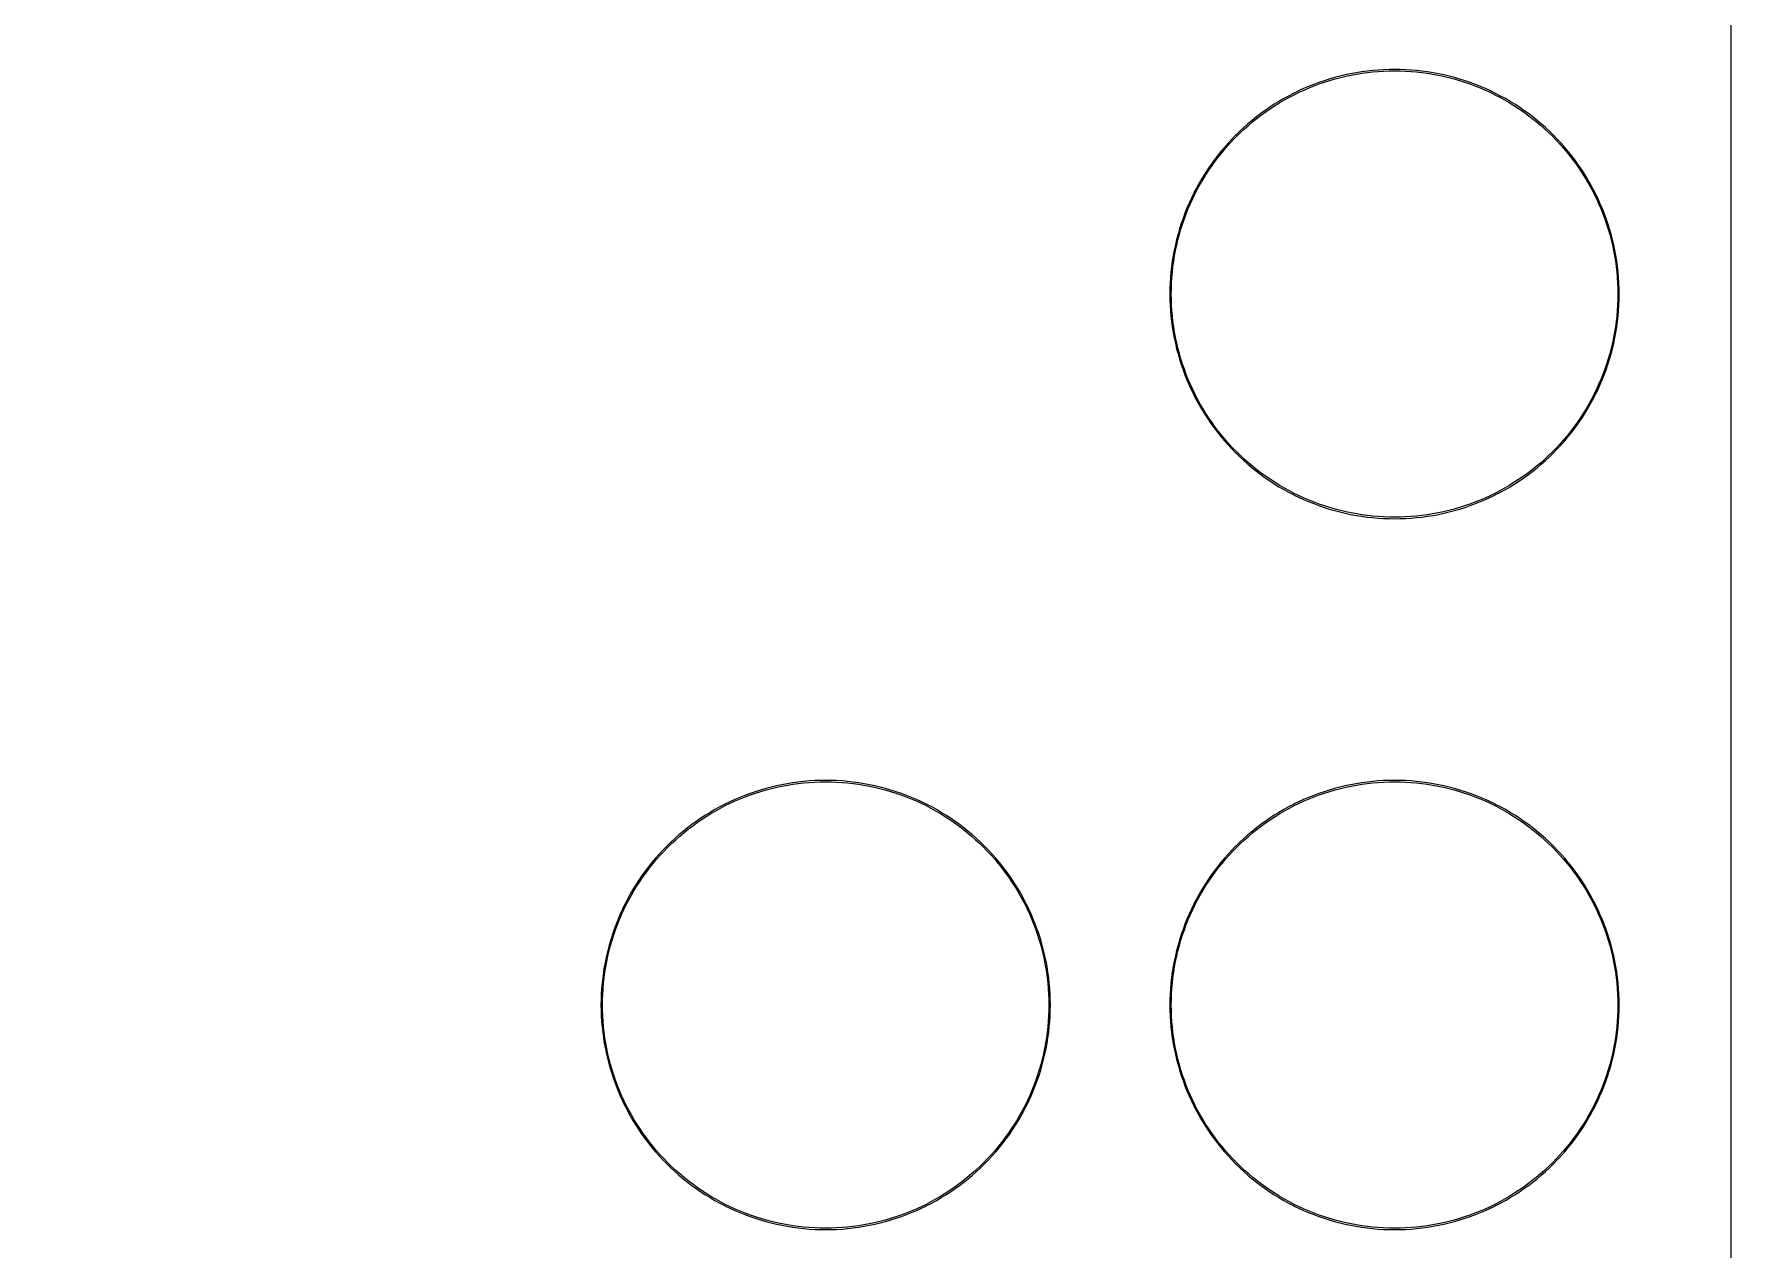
# Model space of a CAD drawing. Extents: x 2 to 62, y 0 to 129.
# Drawn here: x 31.9 to 62.21, y 13.31 to 35.01 of the extents above; entities that cross this region are included whole.
import ezdxf

# ---------------------------------------------------------------- set-up
doc = ezdxf.new("R2010")
doc.units = 0

msp = doc.modelspace()

# ---------------------------------------------------------------- linework, layer by layer
at = {"color": 5, "true_color": 0x0000ff}
msp.add_polyline3d([(62.20739, 0.3175, 0), (62.20739, 128.81762, 0), (1.5875, 128.81762, 0), (1.5875, 0.3175, 0), (62.20739, 0.3175, 0)], close=True, dxfattribs=at)
at = {"color": 34, "true_color": 0x008000}
for points in [[(1.5875, 0.3175, 0), (62.20739, 0.3175, 0), (62.20739, 128.81762, 0), (1.5875, 128.81762, 0), (1.5875, 0.3175, 0)], [(56.09945, 34.3789, 0), (56.00115, 34.37534, 0), (55.90336, 34.36924, 0), (55.80532, 34.36086, 0), (55.70778, 34.35019, 0), (55.6105, 34.33699, 0), (55.60658, 34.33636, 0), (55.5098, 34.32062, 0), (55.41328, 34.30258, 0), (55.31727, 34.28226, 0), (55.22177, 34.25965, 0), (55.12677, 34.23476, 0), (55.03254, 34.20733, 0), (54.93881, 34.17761, 0), (54.8461, 34.14561, 0), (54.7539, 34.11157, 0), (54.66297, 34.075, 0), (54.57254, 34.03638, 0), (54.48339, 33.9955, 0), (54.39525, 33.95232, 0), (54.39171, 33.95051, 0), (54.30433, 33.90529, 0), (54.21848, 33.85806, 0), (54.13365, 33.80878, 0), (54.05008, 33.75721, 0), (53.96778, 33.70362, 0), (53.88676, 33.648, 0), (53.80726, 33.59059, 0), (53.72902, 33.53116, 0), (53.65257, 33.46969, 0), (53.57739, 33.4067, 0), (53.50373, 33.34142, 0), (53.43184, 33.27462, 0), (53.36149, 33.20629, 0), (53.35868, 33.20348, 0), (53.29035, 33.13312, 0), (53.22355, 33.06124, 0), (53.15827, 32.98758, 0), (53.09528, 32.9124, 0), (53.03381, 32.83594, 0), (52.97437, 32.75771, 0), (52.91697, 32.67821, 0), (52.86134, 32.59718, 0), (52.80775, 32.51489, 0), (52.75619, 32.43132, 0), (52.70691, 32.34649, 0), (52.65967, 32.26063, 0), (52.61446, 32.17326, 0), (52.61265, 32.16972, 0), (52.56947, 32.08158, 0), (52.52858, 31.99243, 0), (52.48997, 31.902, 0), (52.45339, 31.81107, 0), (52.41936, 31.71887, 0), (52.38735, 31.62616, 0), (52.35764, 31.53243, 0), (52.3302, 31.4382, 0), (52.30531, 31.3432, 0), (52.28271, 31.2477, 0), (52.26239, 31.15169, 0), (52.24435, 31.05517, 0), (52.2286, 30.95839, 0), (52.22798, 30.95447, 0), (52.21478, 30.85719, 0), (52.20411, 30.75965, 0), (52.19573, 30.6616, 0), (52.18963, 30.56382, 0), (52.18607, 30.46552, 0), (52.1848, 30.36747, 0), (52.18607, 30.26943, 0), (52.18963, 30.17113, 0), (52.19573, 30.07334, 0), (52.20411, 29.9753, 0), (52.21478, 29.87776, 0), (52.22798, 29.78048, 0), (52.2286, 29.77655, 0), (52.24435, 29.67978, 0), (52.26239, 29.58326, 0), (52.28271, 29.48725, 0), (52.30531, 29.39174, 0), (52.3302, 29.29675, 0), (52.35764, 29.20251, 0), (52.38735, 29.10879, 0), (52.41936, 29.01608, 0), (52.45339, 28.92388, 0), (52.48997, 28.83294, 0), (52.52858, 28.74252, 0), (52.56947, 28.65337, 0), (52.61265, 28.56523, 0), (52.61446, 28.56169, 0), (52.65967, 28.47431, 0), (52.70691, 28.38846, 0), (52.75619, 28.30362, 0), (52.80775, 28.22006, 0), (52.86134, 28.13776, 0), (52.91697, 28.05674, 0), (52.97437, 27.97723, 0), (53.03381, 27.899, 0), (53.09528, 27.82255, 0), (53.15827, 27.74736, 0), (53.22355, 27.6737, 0), (53.29035, 27.60182, 0), (53.35868, 27.53146, 0), (53.36149, 27.52865, 0), (53.43184, 27.46033, 0), (53.50373, 27.39353, 0), (53.57739, 27.32825, 0), (53.65257, 27.26526, 0), (53.72902, 27.20379, 0), (53.80726, 27.14435, 0), (53.88676, 27.08695, 0), (53.96778, 27.03132, 0), (54.05008, 26.97773, 0), (54.13365, 26.92617, 0), (54.21848, 26.87689, 0), (54.30433, 26.82965, 0), (54.39171, 26.78443, 0), (54.39525, 26.78263, 0), (54.48339, 26.73945, 0), (54.57254, 26.69856, 0), (54.66297, 26.65995, 0), (54.7539, 26.62337, 0), (54.8461, 26.58934, 0), (54.93881, 26.55733, 0), (55.03254, 26.52761, 0), (55.12677, 26.50018, 0), (55.22177, 26.47529, 0), (55.31727, 26.45268, 0), (55.41328, 26.43236, 0), (55.5098, 26.41433, 0), (55.60658, 26.39858, 0), (55.6105, 26.39796, 0), (55.70778, 26.38475, 0), (55.80532, 26.37409, 0), (55.90336, 26.3657, 0), (56.00115, 26.35961, 0), (56.09945, 26.35605, 0), (56.1975, 26.35478, 0), (56.29554, 26.35605, 0), (56.39384, 26.35961, 0), (56.49163, 26.3657, 0), (56.58967, 26.37409, 0), (56.68721, 26.38475, 0), (56.78449, 26.39796, 0), (56.78841, 26.39858, 0), (56.88519, 26.41433, 0), (56.98171, 26.43236, 0), (57.07772, 26.45268, 0), (57.17322, 26.47529, 0), (57.26822, 26.50018, 0), (57.36245, 26.52761, 0), (57.45618, 26.55733, 0), (57.54889, 26.58934, 0), (57.64109, 26.62337, 0), (57.73202, 26.65995, 0), (57.82245, 26.69856, 0), (57.9116, 26.73945, 0), (57.99974, 26.78263, 0), (58.00328, 26.78443, 0), (58.09066, 26.82965, 0), (58.17651, 26.87689, 0), (58.26134, 26.92617, 0), (58.34491, 26.97773, 0), (58.42721, 27.03132, 0), (58.50823, 27.08695, 0), (58.58773, 27.14435, 0), (58.66597, 27.20379, 0), (58.74242, 27.26526, 0), (58.8176, 27.32825, 0), (58.89126, 27.39353, 0), (58.96315, 27.46033, 0), (59.0335, 27.52865, 0), (59.03631, 27.53146, 0), (59.10464, 27.60182, 0), (59.17144, 27.6737, 0), (59.23672, 27.74736, 0), (59.29971, 27.82255, 0), (59.36118, 27.899, 0), (59.42062, 27.97723, 0), (59.47802, 28.05674, 0), (59.53365, 28.13776, 0), (59.58724, 28.22006, 0), (59.6388, 28.30362, 0), (59.68808, 28.38846, 0), (59.73532, 28.47431, 0), (59.78053, 28.56169, 0), (59.78234, 28.56523, 0), (59.82552, 28.65337, 0), (59.86641, 28.74252, 0), (59.90502, 28.83294, 0), (59.9416, 28.92388, 0), (59.97563, 29.01608, 0), (60.00764, 29.10879, 0), (60.03735, 29.20251, 0), (60.06479, 29.29675, 0), (60.08968, 29.39174, 0), (60.11228, 29.48725, 0), (60.1326, 29.58326, 0), (60.15064, 29.67978, 0), (60.16639, 29.77655, 0), (60.16701, 29.78048, 0), (60.18021, 29.87776, 0), (60.19088, 29.9753, 0), (60.19926, 30.07334, 0), (60.20536, 30.17113, 0), (60.20892, 30.26943, 0), (60.21019, 30.36747, 0), (60.20892, 30.46552, 0), (60.20536, 30.56382, 0), (60.19926, 30.6616, 0), (60.19088, 30.75965, 0), (60.18021, 30.85719, 0), (60.16701, 30.95447, 0), (60.16639, 30.95839, 0), (60.15064, 31.05517, 0), (60.1326, 31.15169, 0), (60.11228, 31.2477, 0), (60.08968, 31.3432, 0), (60.06479, 31.4382, 0), (60.03735, 31.53243, 0), (60.00764, 31.62616, 0), (59.97563, 31.71887, 0), (59.9416, 31.81107, 0), (59.90502, 31.902, 0), (59.86641, 31.99243, 0), (59.82552, 32.08158, 0), (59.78234, 32.16972, 0), (59.78053, 32.17326, 0), (59.73532, 32.26063, 0), (59.68808, 32.34649, 0), (59.6388, 32.43132, 0), (59.58724, 32.51489, 0), (59.53365, 32.59718, 0), (59.47802, 32.67821, 0), (59.42062, 32.75771, 0), (59.36118, 32.83594, 0), (59.29971, 32.9124, 0), (59.23672, 32.98758, 0), (59.17144, 33.06124, 0), (59.10464, 33.13312, 0), (59.03631, 33.20348, 0), (59.0335, 33.20629, 0), (58.96315, 33.27462, 0), (58.89126, 33.34142, 0), (58.8176, 33.4067, 0), (58.74242, 33.46969, 0), (58.66597, 33.53116, 0), (58.58773, 33.59059, 0), (58.50823, 33.648, 0), (58.42721, 33.70362, 0), (58.34491, 33.75721, 0), (58.26134, 33.80878, 0), (58.17651, 33.85806, 0), (58.09066, 33.90529, 0), (58.00328, 33.95051, 0), (57.99974, 33.95232, 0), (57.9116, 33.9955, 0), (57.82245, 34.03638, 0), (57.73202, 34.075, 0), (57.64109, 34.11157, 0), (57.54889, 34.14561, 0), (57.45618, 34.17761, 0), (57.36245, 34.20733, 0), (57.26822, 34.23476, 0), (57.17322, 34.25965, 0), (57.07772, 34.28226, 0), (56.98171, 34.30258, 0), (56.88519, 34.32062, 0), (56.78841, 34.33636, 0), (56.78449, 34.33699, 0), (56.68721, 34.35019, 0), (56.58967, 34.36086, 0), (56.49163, 34.36924, 0), (56.39384, 34.37534, 0), (56.29554, 34.3789, 0), (56.1975, 34.38017, 0), (56.09945, 34.3789, 0)], [(56.39384, 26.38501, 0), (56.29554, 26.38145, 0), (56.1975, 26.38018, 0), (56.09945, 26.38145, 0), (56.00115, 26.38501, 0), (55.90336, 26.3911, 0), (55.80532, 26.39949, 0), (55.70778, 26.41015, 0), (55.61123, 26.42326, 0), (55.51765, 26.43849, 0), (55.42113, 26.45652, 0), (55.32512, 26.47684, 0), (55.22962, 26.49945, 0), (55.13462, 26.52434, 0), (55.04039, 26.55177, 0), (54.94666, 26.58149, 0), (54.85395, 26.61349, 0), (54.76175, 26.64753, 0), (54.67082, 26.68411, 0), (54.58039, 26.72271, 0), (54.49124, 26.76361, 0), (54.4039, 26.8064, 0), (54.31926, 26.8502, 0), (54.23341, 26.89744, 0), (54.14858, 26.94672, 0), (54.06501, 26.99828, 0), (53.98271, 27.05187, 0), (53.90169, 27.1075, 0), (53.82219, 27.1649, 0), (53.74395, 27.22434, 0), (53.6675, 27.28581, 0), (53.59232, 27.3488, 0), (53.51866, 27.41408, 0), (53.44677, 27.48088, 0), (53.37785, 27.54782, 0), (53.3109, 27.61675, 0), (53.2441, 27.68863, 0), (53.17882, 27.76229, 0), (53.11583, 27.83748, 0), (53.05436, 27.91393, 0), (52.99492, 27.99216, 0), (52.93752, 28.07167, 0), (52.88189, 28.15269, 0), (52.8283, 28.23499, 0), (52.77674, 28.31855, 0), (52.72746, 28.40339, 0), (52.68022, 28.48924, 0), (52.63625, 28.57423, 0), (52.59363, 28.66122, 0), (52.55274, 28.75037, 0), (52.51413, 28.84079, 0), (52.47755, 28.93173, 0), (52.44352, 29.02393, 0), (52.41151, 29.11664, 0), (52.38179, 29.21036, 0), (52.35436, 29.3046, 0), (52.32947, 29.39959, 0), (52.30686, 29.4951, 0), (52.28654, 29.59111, 0), (52.26851, 29.68763, 0), (52.25329, 29.78115, 0), (52.24018, 29.87776, 0), (52.22951, 29.9753, 0), (52.22113, 30.07334, 0), (52.21503, 30.17113, 0), (52.21147, 30.26943, 0), (52.2102, 30.36747, 0), (52.21147, 30.46552, 0), (52.21503, 30.56382, 0), (52.22113, 30.6616, 0), (52.22951, 30.75965, 0), (52.24018, 30.85719, 0), (52.25328, 30.95375, 0), (52.26851, 31.04732, 0), (52.28654, 31.14384, 0), (52.30686, 31.23985, 0), (52.32947, 31.33535, 0), (52.35436, 31.43035, 0), (52.38179, 31.52458, 0), (52.41151, 31.61831, 0), (52.44352, 31.71102, 0), (52.47755, 31.80322, 0), (52.51413, 31.89415, 0), (52.55274, 31.98458, 0), (52.59363, 32.07372, 0), (52.63625, 32.16072, 0), (52.68022, 32.2457, 0), (52.72746, 32.33156, 0), (52.77674, 32.41639, 0), (52.8283, 32.49996, 0), (52.88189, 32.58225, 0), (52.93752, 32.66328, 0), (52.99492, 32.74278, 0), (53.05436, 32.82101, 0), (53.11583, 32.89747, 0), (53.17882, 32.97265, 0), (53.2441, 33.04631, 0), (53.3109, 33.11819, 0), (53.37785, 33.18713, 0), (53.44677, 33.25407, 0), (53.51866, 33.32087, 0), (53.59232, 33.38615, 0), (53.6675, 33.44914, 0), (53.74395, 33.51061, 0), (53.82219, 33.57004, 0), (53.90169, 33.62745, 0), (53.98271, 33.68307, 0), (54.06501, 33.73666, 0), (54.14858, 33.78823, 0), (54.23341, 33.83751, 0), (54.31926, 33.88474, 0), (54.40426, 33.92873, 0), (54.49124, 33.97134, 0), (54.58039, 34.01223, 0), (54.67082, 34.05084, 0), (54.76175, 34.08742, 0), (54.85395, 34.12145, 0), (54.94666, 34.15346, 0), (55.04039, 34.18316, 0), (55.13462, 34.21061, 0), (55.22962, 34.2355, 0), (55.32512, 34.2581, 0), (55.42113, 34.27841, 0), (55.51765, 34.29646, 0), (55.61086, 34.31163, 0), (55.70778, 34.32479, 0), (55.80532, 34.33545, 0), (55.90336, 34.34384, 0), (56.00115, 34.34993, 0), (56.09945, 34.35349, 0), (56.1975, 34.35476, 0), (56.29554, 34.35349, 0), (56.39384, 34.34993, 0), (56.49163, 34.34384, 0), (56.58967, 34.33545, 0), (56.68721, 34.32479, 0), (56.78413, 34.31163, 0), (56.87734, 34.29646, 0), (56.97386, 34.27841, 0), (57.06987, 34.2581, 0), (57.16537, 34.2355, 0), (57.26037, 34.21061, 0), (57.3546, 34.18316, 0), (57.44833, 34.15346, 0), (57.54104, 34.12145, 0), (57.63324, 34.08742, 0), (57.72417, 34.05084, 0), (57.8146, 34.01223, 0), (57.90375, 33.97134, 0), (57.99073, 33.92873, 0), (58.07573, 33.88474, 0), (58.16158, 33.83751, 0), (58.24641, 33.78823, 0), (58.32998, 33.73666, 0), (58.41228, 33.68307, 0), (58.4933, 33.62745, 0), (58.5728, 33.57004, 0), (58.65104, 33.51061, 0), (58.72749, 33.44914, 0), (58.80267, 33.38615, 0), (58.87633, 33.32087, 0), (58.94822, 33.25407, 0), (59.01714, 33.18713, 0), (59.08409, 33.11819, 0), (59.15089, 33.04631, 0), (59.21617, 32.97265, 0), (59.27916, 32.89747, 0), (59.34063, 32.82101, 0), (59.40007, 32.74278, 0), (59.45747, 32.66328, 0), (59.5131, 32.58225, 0), (59.56669, 32.49996, 0), (59.61825, 32.41639, 0), (59.66753, 32.33156, 0), (59.71477, 32.2457, 0), (59.75874, 32.16072, 0), (59.80136, 32.07372, 0), (59.84225, 31.98458, 0), (59.88086, 31.89415, 0), (59.91744, 31.80322, 0), (59.95147, 31.71102, 0), (59.98348, 31.61831, 0), (60.0132, 31.52458, 0), (60.04063, 31.43035, 0), (60.06552, 31.33535, 0), (60.08813, 31.23985, 0), (60.10845, 31.14384, 0), (60.12648, 31.04732, 0), (60.14171, 30.95375, 0), (60.15481, 30.85719, 0), (60.16548, 30.75965, 0), (60.17386, 30.6616, 0), (60.17996, 30.56382, 0), (60.18352, 30.46552, 0), (60.18479, 30.36747, 0), (60.18352, 30.26943, 0), (60.17996, 30.17113, 0), (60.17386, 30.07334, 0), (60.16548, 29.9753, 0), (60.15481, 29.87776, 0), (60.1417, 29.78115, 0), (60.12648, 29.68763, 0), (60.10845, 29.59111, 0), (60.08813, 29.4951, 0), (60.06552, 29.39959, 0), (60.04063, 29.3046, 0), (60.0132, 29.21036, 0), (59.98348, 29.11664, 0), (59.95147, 29.02393, 0), (59.91744, 28.93173, 0), (59.88086, 28.84079, 0), (59.84225, 28.75037, 0), (59.80136, 28.66122, 0), (59.75874, 28.57423, 0), (59.71477, 28.48924, 0), (59.66753, 28.40339, 0), (59.61825, 28.31855, 0), (59.56669, 28.23499, 0), (59.5131, 28.15269, 0), (59.45747, 28.07167, 0), (59.40007, 27.99216, 0), (59.34063, 27.91393, 0), (59.27916, 27.83748, 0), (59.21617, 27.76229, 0), (59.15089, 27.68863, 0), (59.08409, 27.61675, 0), (59.01714, 27.54782, 0), (58.94822, 27.48088, 0), (58.87633, 27.41408, 0), (58.80267, 27.3488, 0), (58.72749, 27.28581, 0), (58.65104, 27.22434, 0), (58.5728, 27.1649, 0), (58.4933, 27.1075, 0), (58.41228, 27.05187, 0), (58.32998, 26.99828, 0), (58.24641, 26.94672, 0), (58.16158, 26.89744, 0), (58.07573, 26.8502, 0), (57.99109, 26.8064, 0), (57.90375, 26.76361, 0), (57.8146, 26.72271, 0), (57.72417, 26.68411, 0), (57.63324, 26.64753, 0), (57.54104, 26.61349, 0), (57.44833, 26.58149, 0), (57.3546, 26.55177, 0), (57.26037, 26.52434, 0), (57.16537, 26.49945, 0), (57.06987, 26.47684, 0), (56.97386, 26.45652, 0), (56.87734, 26.43849, 0), (56.78376, 26.42326, 0), (56.68721, 26.41015, 0), (56.58967, 26.39949, 0), (56.49163, 26.3911, 0), (56.39384, 26.38501, 0)], [(45.93945, 21.6789, 0), (45.84115, 21.67534, 0), (45.74336, 21.66924, 0), (45.64532, 21.66086, 0), (45.54778, 21.65019, 0), (45.4505, 21.63698, 0), (45.44658, 21.63636, 0), (45.3498, 21.62062, 0), (45.25328, 21.60258, 0), (45.15727, 21.58226, 0), (45.06177, 21.55966, 0), (44.96677, 21.53476, 0), (44.87254, 21.50733, 0), (44.77881, 21.47761, 0), (44.6861, 21.44561, 0), (44.5939, 21.41157, 0), (44.50297, 21.375, 0), (44.41254, 21.33639, 0), (44.32339, 21.2955, 0), (44.23525, 21.25232, 0), (44.23171, 21.25051, 0), (44.14433, 21.2053, 0), (44.05848, 21.15806, 0), (43.97365, 21.10878, 0), (43.89008, 21.05722, 0), (43.80778, 21.00362, 0), (43.72676, 20.948, 0), (43.64726, 20.89059, 0), (43.56902, 20.83116, 0), (43.49257, 20.76969, 0), (43.41739, 20.7067, 0), (43.34373, 20.64142, 0), (43.27184, 20.57462, 0), (43.20149, 20.50629, 0), (43.19868, 20.50348, 0), (43.13035, 20.43312, 0), (43.06355, 20.36123, 0), (42.99827, 20.28757, 0), (42.93528, 20.21239, 0), (42.87381, 20.13594, 0), (42.81437, 20.05771, 0), (42.75697, 19.97821, 0), (42.70134, 19.89717, 0), (42.64775, 19.81488, 0), (42.59619, 19.73132, 0), (42.54691, 19.64649, 0), (42.49967, 19.56063, 0), (42.45446, 19.47326, 0), (42.45265, 19.46971, 0), (42.40947, 19.38158, 0), (42.36858, 19.29243, 0), (42.32997, 19.202, 0), (42.29339, 19.11107, 0), (42.25936, 19.01887, 0), (42.22735, 18.92616, 0), (42.19764, 18.83242, 0), (42.1702, 18.7382, 0), (42.14531, 18.6432, 0), (42.12271, 18.5477, 0), (42.10239, 18.45169, 0), (42.08435, 18.35517, 0), (42.0686, 18.25838, 0), (42.06798, 18.25447, 0), (42.05477, 18.15719, 0), (42.04411, 18.05965, 0), (42.03573, 17.9616, 0), (42.02963, 17.86382, 0), (42.02607, 17.76551, 0), (42.0248, 17.66747, 0), (42.02607, 17.56943, 0), (42.02963, 17.47112, 0), (42.03573, 17.37334, 0), (42.04411, 17.2753, 0), (42.05477, 17.17776, 0), (42.06798, 17.08048, 0), (42.0686, 17.07655, 0), (42.08435, 16.97978, 0), (42.10239, 16.88326, 0), (42.12271, 16.78725, 0), (42.14531, 16.69174, 0), (42.1702, 16.59675, 0), (42.19764, 16.50251, 0), (42.22735, 16.40879, 0), (42.25936, 16.31608, 0), (42.29339, 16.22388, 0), (42.32997, 16.13294, 0), (42.36858, 16.04252, 0), (42.40947, 15.95337, 0), (42.45265, 15.86523, 0), (42.45446, 15.86169, 0), (42.49967, 15.77431, 0), (42.54691, 15.68846, 0), (42.59619, 15.60362, 0), (42.64775, 15.52006, 0), (42.70134, 15.43776, 0), (42.75697, 15.35674, 0), (42.81437, 15.27723, 0), (42.87381, 15.199, 0), (42.93528, 15.12255, 0), (42.99827, 15.04736, 0), (43.06355, 14.9737, 0), (43.13035, 14.90182, 0), (43.19868, 14.83146, 0), (43.20149, 14.82865, 0), (43.27184, 14.76033, 0), (43.34373, 14.69353, 0), (43.41739, 14.62825, 0), (43.49257, 14.56526, 0), (43.56902, 14.50379, 0), (43.64726, 14.44435, 0), (43.72676, 14.38695, 0), (43.80778, 14.33132, 0), (43.89008, 14.27773, 0), (43.97365, 14.22617, 0), (44.05848, 14.17689, 0), (44.14433, 14.12965, 0), (44.23171, 14.08443, 0), (44.23525, 14.08263, 0), (44.32339, 14.03945, 0), (44.41254, 13.99856, 0), (44.50297, 13.95995, 0), (44.5939, 13.92337, 0), (44.6861, 13.88934, 0), (44.77881, 13.85733, 0), (44.87254, 13.82761, 0), (44.96677, 13.80018, 0), (45.06177, 13.77529, 0), (45.15727, 13.75268, 0), (45.25328, 13.73236, 0), (45.3498, 13.71433, 0), (45.44658, 13.69858, 0), (45.4505, 13.69796, 0), (45.54778, 13.68475, 0), (45.64532, 13.67409, 0), (45.74336, 13.6657, 0), (45.84115, 13.65961, 0), (45.93945, 13.65605, 0), (46.03749, 13.65478, 0), (46.13554, 13.65605, 0), (46.23384, 13.65961, 0), (46.33163, 13.6657, 0), (46.42967, 13.67409, 0), (46.52721, 13.68475, 0), (46.62449, 13.69796, 0), (46.62841, 13.69858, 0), (46.72519, 13.71433, 0), (46.82171, 13.73236, 0), (46.91772, 13.75268, 0), (47.01322, 13.77529, 0), (47.10822, 13.80018, 0), (47.20245, 13.82761, 0), (47.29618, 13.85733, 0), (47.38889, 13.88934, 0), (47.48109, 13.92337, 0), (47.57202, 13.95995, 0), (47.66245, 13.99856, 0), (47.7516, 14.03945, 0), (47.83974, 14.08263, 0), (47.84328, 14.08443, 0), (47.93066, 14.12965, 0), (48.01651, 14.17689, 0), (48.10134, 14.22617, 0), (48.18491, 14.27773, 0), (48.26721, 14.33132, 0), (48.34823, 14.38695, 0), (48.42773, 14.44435, 0), (48.50597, 14.50379, 0), (48.58242, 14.56526, 0), (48.6576, 14.62825, 0), (48.73126, 14.69353, 0), (48.80315, 14.76033, 0), (48.8735, 14.82865, 0), (48.87631, 14.83146, 0), (48.94464, 14.90182, 0), (49.01144, 14.9737, 0), (49.07672, 15.04736, 0), (49.13971, 15.12255, 0), (49.20118, 15.199, 0), (49.26062, 15.27723, 0), (49.31802, 15.35674, 0), (49.37365, 15.43776, 0), (49.42724, 15.52006, 0), (49.4788, 15.60362, 0), (49.52808, 15.68846, 0), (49.57532, 15.77431, 0), (49.62053, 15.86169, 0), (49.62234, 15.86523, 0), (49.66552, 15.95337, 0), (49.70641, 16.04252, 0), (49.74502, 16.13294, 0), (49.7816, 16.22388, 0), (49.81563, 16.31608, 0), (49.84764, 16.40879, 0), (49.87735, 16.50251, 0), (49.90479, 16.59675, 0), (49.92968, 16.69174, 0), (49.95228, 16.78725, 0), (49.9726, 16.88326, 0), (49.99064, 16.97978, 0), (50.00639, 17.07655, 0), (50.00701, 17.08048, 0), (50.02022, 17.17776, 0), (50.03088, 17.2753, 0), (50.03926, 17.37334, 0), (50.04536, 17.47112, 0), (50.04892, 17.56943, 0), (50.05019, 17.66747, 0), (50.04892, 17.76551, 0), (50.04536, 17.86382, 0), (50.03926, 17.9616, 0), (50.03088, 18.05965, 0), (50.02022, 18.15719, 0), (50.00701, 18.25447, 0), (50.00639, 18.25838, 0), (49.99064, 18.35517, 0), (49.9726, 18.45169, 0), (49.95228, 18.5477, 0), (49.92968, 18.6432, 0), (49.90479, 18.7382, 0), (49.87735, 18.83242, 0), (49.84764, 18.92616, 0), (49.81563, 19.01887, 0), (49.7816, 19.11107, 0), (49.74502, 19.202, 0), (49.70641, 19.29243, 0), (49.66552, 19.38158, 0), (49.62234, 19.46971, 0), (49.62053, 19.47326, 0), (49.57532, 19.56063, 0), (49.52808, 19.64649, 0), (49.4788, 19.73132, 0), (49.42724, 19.81488, 0), (49.37365, 19.89717, 0), (49.31802, 19.97821, 0), (49.26062, 20.05771, 0), (49.20118, 20.13594, 0), (49.13971, 20.21239, 0), (49.07672, 20.28757, 0), (49.01144, 20.36123, 0), (48.94464, 20.43312, 0), (48.87631, 20.50348, 0), (48.8735, 20.50629, 0), (48.80315, 20.57462, 0), (48.73126, 20.64142, 0), (48.6576, 20.7067, 0), (48.58242, 20.76969, 0), (48.50597, 20.83116, 0), (48.42773, 20.89059, 0), (48.34823, 20.948, 0), (48.26721, 21.00362, 0), (48.18491, 21.05722, 0), (48.10134, 21.10878, 0), (48.01651, 21.15806, 0), (47.93066, 21.2053, 0), (47.84328, 21.25051, 0), (47.83974, 21.25232, 0), (47.7516, 21.2955, 0), (47.66245, 21.33639, 0), (47.57202, 21.375, 0), (47.48109, 21.41157, 0), (47.38889, 21.44561, 0), (47.29618, 21.47761, 0), (47.20245, 21.50733, 0), (47.10822, 21.53476, 0), (47.01322, 21.55966, 0), (46.91772, 21.58226, 0), (46.82171, 21.60258, 0), (46.72519, 21.62062, 0), (46.62841, 21.63636, 0), (46.62449, 21.63698, 0), (46.52721, 21.65019, 0), (46.42967, 21.66086, 0), (46.33163, 21.66924, 0), (46.23384, 21.67534, 0), (46.13554, 21.6789, 0), (46.03749, 21.68016, 0), (45.93945, 21.6789, 0)], [(46.23384, 13.68501, 0), (46.13554, 13.68145, 0), (46.03749, 13.68018, 0), (45.93945, 13.68145, 0), (45.84115, 13.68501, 0), (45.74336, 13.6911, 0), (45.64532, 13.69949, 0), (45.54778, 13.71015, 0), (45.45123, 13.72326, 0), (45.35765, 13.73849, 0), (45.26113, 13.75652, 0), (45.16512, 13.77684, 0), (45.06962, 13.79945, 0), (44.97462, 13.82434, 0), (44.88039, 13.85177, 0), (44.78666, 13.88149, 0), (44.69395, 13.91349, 0), (44.60175, 13.94753, 0), (44.51082, 13.98411, 0), (44.42039, 14.02271, 0), (44.33124, 14.06361, 0), (44.2439, 14.1064, 0), (44.15926, 14.1502, 0), (44.07341, 14.19744, 0), (43.98858, 14.24672, 0), (43.90501, 14.29828, 0), (43.82271, 14.35187, 0), (43.74169, 14.4075, 0), (43.66219, 14.4649, 0), (43.58395, 14.52434, 0), (43.5075, 14.58581, 0), (43.43232, 14.6488, 0), (43.35866, 14.71408, 0), (43.28677, 14.78088, 0), (43.21785, 14.84782, 0), (43.1509, 14.91675, 0), (43.0841, 14.98863, 0), (43.01882, 15.06229, 0), (42.95583, 15.13748, 0), (42.89436, 15.21393, 0), (42.83492, 15.29216, 0), (42.77752, 15.37167, 0), (42.72189, 15.45269, 0), (42.6683, 15.53499, 0), (42.61674, 15.61855, 0), (42.56746, 15.70339, 0), (42.52022, 15.78924, 0), (42.47625, 15.87423, 0), (42.43363, 15.96122, 0), (42.39274, 16.05037, 0), (42.35413, 16.14079, 0), (42.31755, 16.23173, 0), (42.28352, 16.32393, 0), (42.25151, 16.41664, 0), (42.22179, 16.51035, 0), (42.19436, 16.6046, 0), (42.16947, 16.69959, 0), (42.14686, 16.7951, 0), (42.12654, 16.89111, 0), (42.10851, 16.98763, 0), (42.0933, 17.08109, 0), (42.08018, 17.17776, 0), (42.06951, 17.2753, 0), (42.06113, 17.37334, 0), (42.05503, 17.47112, 0), (42.05147, 17.56943, 0), (42.0502, 17.66747, 0), (42.05147, 17.76551, 0), (42.05503, 17.86382, 0), (42.06113, 17.9616, 0), (42.06951, 18.05965, 0), (42.08018, 18.15719, 0), (42.09328, 18.25375, 0), (42.10851, 18.34732, 0), (42.12654, 18.44384, 0), (42.14686, 18.53985, 0), (42.16947, 18.63535, 0), (42.19436, 18.73035, 0), (42.22179, 18.82458, 0), (42.25151, 18.91831, 0), (42.28352, 19.01101, 0), (42.31755, 19.10322, 0), (42.35413, 19.19415, 0), (42.39274, 19.28457, 0), (42.43363, 19.37372, 0), (42.47625, 19.46072, 0), (42.52022, 19.5457, 0), (42.56746, 19.63156, 0), (42.61674, 19.71639, 0), (42.6683, 19.79995, 0), (42.72189, 19.88225, 0), (42.77752, 19.96328, 0), (42.83492, 20.04278, 0), (42.89436, 20.121, 0), (42.95583, 20.19747, 0), (43.01882, 20.27264, 0), (43.0841, 20.34631, 0), (43.1509, 20.41819, 0), (43.21785, 20.48713, 0), (43.28677, 20.55407, 0), (43.35866, 20.62087, 0), (43.43232, 20.68615, 0), (43.5075, 20.74914, 0), (43.58395, 20.81061, 0), (43.66219, 20.87004, 0), (43.74169, 20.92745, 0), (43.82271, 20.98307, 0), (43.90501, 21.03667, 0), (43.98858, 21.08823, 0), (44.07341, 21.13751, 0), (44.15926, 21.18475, 0), (44.24425, 21.22872, 0), (44.33124, 21.27134, 0), (44.42039, 21.31223, 0), (44.51082, 21.35084, 0), (44.60175, 21.38742, 0), (44.69395, 21.42145, 0), (44.78666, 21.45346, 0), (44.88039, 21.48317, 0), (44.97462, 21.51061, 0), (45.06962, 21.5355, 0), (45.16512, 21.5581, 0), (45.26113, 21.57842, 0), (45.35765, 21.59646, 0), (45.45122, 21.61169, 0), (45.54778, 21.62479, 0), (45.64532, 21.63546, 0), (45.74336, 21.64384, 0), (45.84115, 21.64994, 0), (45.93945, 21.6535, 0), (46.03749, 21.65477, 0), (46.13554, 21.6535, 0), (46.23384, 21.64994, 0), (46.33163, 21.64384, 0), (46.42967, 21.63546, 0), (46.52721, 21.62479, 0), (46.62377, 21.61169, 0), (46.71734, 21.59646, 0), (46.81386, 21.57842, 0), (46.90987, 21.5581, 0), (47.00537, 21.5355, 0), (47.10037, 21.51061, 0), (47.1946, 21.48317, 0), (47.28833, 21.45346, 0), (47.38104, 21.42145, 0), (47.47324, 21.38742, 0), (47.56417, 21.35084, 0), (47.6546, 21.31223, 0), (47.74375, 21.27134, 0), (47.83074, 21.22872, 0), (47.91573, 21.18475, 0), (48.00158, 21.13751, 0), (48.08641, 21.08823, 0), (48.16998, 21.03667, 0), (48.25228, 20.98307, 0), (48.3333, 20.92745, 0), (48.4128, 20.87004, 0), (48.49104, 20.81061, 0), (48.56749, 20.74914, 0), (48.64267, 20.68615, 0), (48.71633, 20.62087, 0), (48.78822, 20.55407, 0), (48.85714, 20.48713, 0), (48.92409, 20.41819, 0), (48.99089, 20.34631, 0), (49.05617, 20.27264, 0), (49.11916, 20.19747, 0), (49.18063, 20.121, 0), (49.24007, 20.04278, 0), (49.29747, 19.96328, 0), (49.3531, 19.88225, 0), (49.40669, 19.79995, 0), (49.45825, 19.71639, 0), (49.50753, 19.63156, 0), (49.55477, 19.5457, 0), (49.59874, 19.46072, 0), (49.64136, 19.37372, 0), (49.68225, 19.28457, 0), (49.72086, 19.19415, 0), (49.75744, 19.10322, 0), (49.79147, 19.01101, 0), (49.82348, 18.91831, 0), (49.8532, 18.82458, 0), (49.88063, 18.73035, 0), (49.90552, 18.63535, 0), (49.92813, 18.53985, 0), (49.94845, 18.44384, 0), (49.96648, 18.34732, 0), (49.98171, 18.25374, 0), (49.99482, 18.15719, 0), (50.00548, 18.05965, 0), (50.01386, 17.9616, 0), (50.01996, 17.86382, 0), (50.02352, 17.76551, 0), (50.02479, 17.66747, 0), (50.02352, 17.56943, 0), (50.01996, 17.47112, 0), (50.01386, 17.37334, 0), (50.00548, 17.2753, 0), (49.99482, 17.17776, 0), (49.98169, 17.08109, 0), (49.96648, 16.98763, 0), (49.94845, 16.89111, 0), (49.92813, 16.7951, 0), (49.90552, 16.69959, 0), (49.88063, 16.6046, 0), (49.8532, 16.51035, 0), (49.82348, 16.41664, 0), (49.79147, 16.32393, 0), (49.75744, 16.23173, 0), (49.72086, 16.14079, 0), (49.68225, 16.05037, 0), (49.64136, 15.96122, 0), (49.59874, 15.87423, 0), (49.55477, 15.78924, 0), (49.50753, 15.70339, 0), (49.45825, 15.61855, 0), (49.40669, 15.53499, 0), (49.3531, 15.45269, 0), (49.29747, 15.37167, 0), (49.24007, 15.29216, 0), (49.18063, 15.21393, 0), (49.11916, 15.13748, 0), (49.05617, 15.06229, 0), (48.99089, 14.98863, 0), (48.92409, 14.91675, 0), (48.85714, 14.84782, 0), (48.78822, 14.78088, 0), (48.71633, 14.71408, 0), (48.64267, 14.6488, 0), (48.56749, 14.58581, 0), (48.49104, 14.52434, 0), (48.4128, 14.4649, 0), (48.3333, 14.4075, 0), (48.25228, 14.35187, 0), (48.16998, 14.29828, 0), (48.08641, 14.24672, 0), (48.00158, 14.19744, 0), (47.91573, 14.1502, 0), (47.83109, 14.1064, 0), (47.74375, 14.06361, 0), (47.6546, 14.02271, 0), (47.56417, 13.98411, 0), (47.47324, 13.94753, 0), (47.38104, 13.91349, 0), (47.28833, 13.88149, 0), (47.1946, 13.85177, 0), (47.10037, 13.82434, 0), (47.00537, 13.79945, 0), (46.90987, 13.77684, 0), (46.81386, 13.75652, 0), (46.71734, 13.73849, 0), (46.62376, 13.72326, 0), (46.52721, 13.71015, 0), (46.42967, 13.69949, 0), (46.33163, 13.6911, 0), (46.23384, 13.68501, 0)], [(56.09945, 21.6789, 0), (56.00115, 21.67534, 0), (55.90336, 21.66924, 0), (55.80532, 21.66086, 0), (55.70778, 21.65019, 0), (55.6105, 21.63698, 0), (55.60658, 21.63636, 0), (55.5098, 21.62062, 0), (55.41328, 21.60258, 0), (55.31727, 21.58226, 0), (55.22177, 21.55966, 0), (55.12677, 21.53476, 0), (55.03254, 21.50733, 0), (54.93881, 21.47761, 0), (54.8461, 21.44561, 0), (54.7539, 21.41157, 0), (54.66297, 21.375, 0), (54.57254, 21.33639, 0), (54.48339, 21.2955, 0), (54.39525, 21.25232, 0), (54.39171, 21.25051, 0), (54.30433, 21.2053, 0), (54.21848, 21.15806, 0), (54.13365, 21.10878, 0), (54.05008, 21.05722, 0), (53.96778, 21.00362, 0), (53.88676, 20.948, 0), (53.80726, 20.89059, 0), (53.72902, 20.83116, 0), (53.65257, 20.76969, 0), (53.57739, 20.7067, 0), (53.50373, 20.64142, 0), (53.43184, 20.57462, 0), (53.36149, 20.50629, 0), (53.35868, 20.50348, 0), (53.29035, 20.43312, 0), (53.22355, 20.36123, 0), (53.15827, 20.28757, 0), (53.09528, 20.21239, 0), (53.03381, 20.13594, 0), (52.97437, 20.05771, 0), (52.91697, 19.97821, 0), (52.86134, 19.89717, 0), (52.80775, 19.81488, 0), (52.75619, 19.73132, 0), (52.70691, 19.64649, 0), (52.65967, 19.56063, 0), (52.61446, 19.47326, 0), (52.61265, 19.46971, 0), (52.56947, 19.38158, 0), (52.52858, 19.29243, 0), (52.48997, 19.202, 0), (52.45339, 19.11107, 0), (52.41936, 19.01887, 0), (52.38735, 18.92616, 0), (52.35764, 18.83242, 0), (52.3302, 18.7382, 0), (52.30531, 18.6432, 0), (52.28271, 18.5477, 0), (52.26239, 18.45169, 0), (52.24435, 18.35517, 0), (52.2286, 18.25838, 0), (52.22798, 18.25447, 0), (52.21478, 18.15719, 0), (52.20411, 18.05965, 0), (52.19573, 17.9616, 0), (52.18963, 17.86382, 0), (52.18607, 17.76551, 0), (52.1848, 17.66747, 0), (52.18607, 17.56943, 0), (52.18963, 17.47112, 0), (52.19573, 17.37334, 0), (52.20411, 17.2753, 0), (52.21478, 17.17776, 0), (52.22798, 17.08048, 0), (52.2286, 17.07655, 0), (52.24435, 16.97978, 0), (52.26239, 16.88326, 0), (52.28271, 16.78725, 0), (52.30531, 16.69174, 0), (52.3302, 16.59675, 0), (52.35764, 16.50251, 0), (52.38735, 16.40879, 0), (52.41936, 16.31608, 0), (52.45339, 16.22388, 0), (52.48997, 16.13294, 0), (52.52858, 16.04252, 0), (52.56947, 15.95337, 0), (52.61265, 15.86523, 0), (52.61446, 15.86169, 0), (52.65967, 15.77431, 0), (52.70691, 15.68846, 0), (52.75619, 15.60362, 0), (52.80775, 15.52006, 0), (52.86134, 15.43776, 0), (52.91697, 15.35674, 0), (52.97437, 15.27723, 0), (53.03381, 15.199, 0), (53.09528, 15.12255, 0), (53.15827, 15.04736, 0), (53.22355, 14.9737, 0), (53.29035, 14.90182, 0), (53.35868, 14.83146, 0), (53.36149, 14.82865, 0), (53.43184, 14.76033, 0), (53.50373, 14.69353, 0), (53.57739, 14.62825, 0), (53.65257, 14.56526, 0), (53.72902, 14.50379, 0), (53.80726, 14.44435, 0), (53.88676, 14.38695, 0), (53.96778, 14.33132, 0), (54.05008, 14.27773, 0), (54.13365, 14.22617, 0), (54.21848, 14.17689, 0), (54.30433, 14.12965, 0), (54.39171, 14.08443, 0), (54.39525, 14.08263, 0), (54.48339, 14.03945, 0), (54.57254, 13.99856, 0), (54.66297, 13.95995, 0), (54.7539, 13.92337, 0), (54.8461, 13.88934, 0), (54.93881, 13.85733, 0), (55.03254, 13.82761, 0), (55.12677, 13.80018, 0), (55.22177, 13.77529, 0), (55.31727, 13.75268, 0), (55.41328, 13.73236, 0), (55.5098, 13.71433, 0), (55.60658, 13.69858, 0), (55.6105, 13.69796, 0), (55.70778, 13.68475, 0), (55.80532, 13.67409, 0), (55.90336, 13.6657, 0), (56.00115, 13.65961, 0), (56.09945, 13.65605, 0), (56.1975, 13.65478, 0), (56.29554, 13.65605, 0), (56.39384, 13.65961, 0), (56.49163, 13.6657, 0), (56.58967, 13.67409, 0), (56.68721, 13.68475, 0), (56.78449, 13.69796, 0), (56.78841, 13.69858, 0), (56.88519, 13.71433, 0), (56.98171, 13.73236, 0), (57.07772, 13.75268, 0), (57.17322, 13.77529, 0), (57.26822, 13.80018, 0), (57.36245, 13.82761, 0), (57.45618, 13.85733, 0), (57.54889, 13.88934, 0), (57.64109, 13.92337, 0), (57.73202, 13.95995, 0), (57.82245, 13.99856, 0), (57.9116, 14.03945, 0), (57.99974, 14.08263, 0), (58.00328, 14.08443, 0), (58.09066, 14.12965, 0), (58.17651, 14.17689, 0), (58.26134, 14.22617, 0), (58.34491, 14.27773, 0), (58.42721, 14.33132, 0), (58.50823, 14.38695, 0), (58.58773, 14.44435, 0), (58.66597, 14.50379, 0), (58.74242, 14.56526, 0), (58.8176, 14.62825, 0), (58.89126, 14.69353, 0), (58.96315, 14.76033, 0), (59.0335, 14.82865, 0), (59.03631, 14.83146, 0), (59.10464, 14.90182, 0), (59.17144, 14.9737, 0), (59.23672, 15.04736, 0), (59.29971, 15.12255, 0), (59.36118, 15.199, 0), (59.42062, 15.27723, 0), (59.47802, 15.35674, 0), (59.53365, 15.43776, 0), (59.58724, 15.52006, 0), (59.6388, 15.60362, 0), (59.68808, 15.68846, 0), (59.73532, 15.77431, 0), (59.78053, 15.86169, 0), (59.78234, 15.86523, 0), (59.82552, 15.95337, 0), (59.86641, 16.04252, 0), (59.90502, 16.13294, 0), (59.9416, 16.22388, 0), (59.97563, 16.31608, 0), (60.00764, 16.40879, 0), (60.03735, 16.50251, 0), (60.06479, 16.59675, 0), (60.08968, 16.69174, 0), (60.11228, 16.78725, 0), (60.1326, 16.88326, 0), (60.15064, 16.97978, 0), (60.16639, 17.07655, 0), (60.16701, 17.08048, 0), (60.18021, 17.17776, 0), (60.19088, 17.2753, 0), (60.19926, 17.37334, 0), (60.20536, 17.47112, 0), (60.20892, 17.56943, 0), (60.21019, 17.66747, 0), (60.20892, 17.76551, 0), (60.20536, 17.86382, 0), (60.19926, 17.9616, 0), (60.19088, 18.05965, 0), (60.18021, 18.15719, 0), (60.16701, 18.25447, 0), (60.16639, 18.25838, 0), (60.15064, 18.35517, 0), (60.1326, 18.45169, 0), (60.11228, 18.5477, 0), (60.08968, 18.6432, 0), (60.06479, 18.7382, 0), (60.03735, 18.83242, 0), (60.00764, 18.92616, 0), (59.97563, 19.01887, 0), (59.9416, 19.11107, 0), (59.90502, 19.202, 0), (59.86641, 19.29243, 0), (59.82552, 19.38158, 0), (59.78234, 19.46971, 0), (59.78053, 19.47326, 0), (59.73532, 19.56063, 0), (59.68808, 19.64649, 0), (59.6388, 19.73132, 0), (59.58724, 19.81488, 0), (59.53365, 19.89717, 0), (59.47802, 19.97821, 0), (59.42062, 20.05771, 0), (59.36118, 20.13594, 0), (59.29971, 20.21239, 0), (59.23672, 20.28757, 0), (59.17144, 20.36123, 0), (59.10464, 20.43312, 0), (59.03631, 20.50348, 0), (59.0335, 20.50629, 0), (58.96315, 20.57462, 0), (58.89126, 20.64142, 0), (58.8176, 20.7067, 0), (58.74242, 20.76969, 0), (58.66597, 20.83116, 0), (58.58773, 20.89059, 0), (58.50823, 20.948, 0), (58.42721, 21.00362, 0), (58.34491, 21.05722, 0), (58.26134, 21.10878, 0), (58.17651, 21.15806, 0), (58.09066, 21.2053, 0), (58.00328, 21.25051, 0), (57.99974, 21.25232, 0), (57.9116, 21.2955, 0), (57.82245, 21.33639, 0), (57.73202, 21.375, 0), (57.64109, 21.41157, 0), (57.54889, 21.44561, 0), (57.45618, 21.47761, 0), (57.36245, 21.50733, 0), (57.26822, 21.53476, 0), (57.17322, 21.55966, 0), (57.07772, 21.58226, 0), (56.98171, 21.60258, 0), (56.88519, 21.62062, 0), (56.78841, 21.63636, 0), (56.78449, 21.63698, 0), (56.68721, 21.65019, 0), (56.58967, 21.66086, 0), (56.49163, 21.66924, 0), (56.39384, 21.67534, 0), (56.29554, 21.6789, 0), (56.1975, 21.68016, 0), (56.09945, 21.6789, 0)], [(56.39384, 13.68501, 0), (56.29554, 13.68145, 0), (56.1975, 13.68018, 0), (56.09945, 13.68145, 0), (56.00115, 13.68501, 0), (55.90336, 13.6911, 0), (55.80532, 13.69949, 0), (55.70778, 13.71015, 0), (55.61123, 13.72326, 0), (55.51765, 13.73849, 0), (55.42113, 13.75652, 0), (55.32512, 13.77684, 0), (55.22962, 13.79945, 0), (55.13462, 13.82434, 0), (55.04039, 13.85177, 0), (54.94666, 13.88149, 0), (54.85395, 13.91349, 0), (54.76175, 13.94753, 0), (54.67082, 13.98411, 0), (54.58039, 14.02271, 0), (54.49124, 14.06361, 0), (54.4039, 14.1064, 0), (54.31926, 14.1502, 0), (54.23341, 14.19744, 0), (54.14858, 14.24672, 0), (54.06501, 14.29828, 0), (53.98271, 14.35187, 0), (53.90169, 14.4075, 0), (53.82219, 14.4649, 0), (53.74395, 14.52434, 0), (53.6675, 14.58581, 0), (53.59232, 14.6488, 0), (53.51866, 14.71408, 0), (53.44677, 14.78088, 0), (53.37785, 14.84782, 0), (53.3109, 14.91675, 0), (53.2441, 14.98863, 0), (53.17882, 15.06229, 0), (53.11583, 15.13748, 0), (53.05436, 15.21393, 0), (52.99492, 15.29216, 0), (52.93752, 15.37167, 0), (52.88189, 15.45269, 0), (52.8283, 15.53499, 0), (52.77674, 15.61855, 0), (52.72746, 15.70339, 0), (52.68022, 15.78924, 0), (52.63625, 15.87423, 0), (52.59363, 15.96122, 0), (52.55274, 16.05037, 0), (52.51413, 16.14079, 0), (52.47755, 16.23173, 0), (52.44352, 16.32393, 0), (52.41151, 16.41664, 0), (52.38179, 16.51035, 0), (52.35436, 16.6046, 0), (52.32947, 16.69959, 0), (52.30686, 16.7951, 0), (52.28654, 16.89111, 0), (52.26851, 16.98763, 0), (52.2533, 17.08109, 0), (52.24018, 17.17776, 0), (52.22951, 17.2753, 0), (52.22113, 17.37334, 0), (52.21503, 17.47112, 0), (52.21147, 17.56943, 0), (52.2102, 17.66747, 0), (52.21147, 17.76551, 0), (52.21503, 17.86382, 0), (52.22113, 17.9616, 0), (52.22951, 18.05965, 0), (52.24018, 18.15719, 0), (52.25328, 18.25375, 0), (52.26851, 18.34732, 0), (52.28654, 18.44384, 0), (52.30686, 18.53985, 0), (52.32947, 18.63535, 0), (52.35436, 18.73035, 0), (52.38179, 18.82458, 0), (52.41151, 18.91831, 0), (52.44352, 19.01101, 0), (52.47755, 19.10322, 0), (52.51413, 19.19415, 0), (52.55274, 19.28457, 0), (52.59363, 19.37372, 0), (52.63625, 19.46072, 0), (52.68022, 19.5457, 0), (52.72746, 19.63156, 0), (52.77674, 19.71639, 0), (52.8283, 19.79995, 0), (52.88189, 19.88225, 0), (52.93752, 19.96328, 0), (52.99492, 20.04278, 0), (53.05436, 20.121, 0), (53.11583, 20.19747, 0), (53.17882, 20.27264, 0), (53.2441, 20.34631, 0), (53.3109, 20.41819, 0), (53.37785, 20.48713, 0), (53.44677, 20.55407, 0), (53.51866, 20.62087, 0), (53.59232, 20.68615, 0), (53.6675, 20.74914, 0), (53.74395, 20.81061, 0), (53.82219, 20.87004, 0), (53.90169, 20.92745, 0), (53.98271, 20.98307, 0), (54.06501, 21.03667, 0), (54.14858, 21.08823, 0), (54.23341, 21.13751, 0), (54.31926, 21.18475, 0), (54.40425, 21.22872, 0), (54.49124, 21.27134, 0), (54.58039, 21.31223, 0), (54.67082, 21.35084, 0), (54.76175, 21.38742, 0), (54.85395, 21.42145, 0), (54.94666, 21.45346, 0), (55.04039, 21.48317, 0), (55.13462, 21.51061, 0), (55.22962, 21.5355, 0), (55.32512, 21.5581, 0), (55.42113, 21.57842, 0), (55.51765, 21.59646, 0), (55.61122, 21.61169, 0), (55.70778, 21.62479, 0), (55.80532, 21.63546, 0), (55.90336, 21.64384, 0), (56.00115, 21.64994, 0), (56.09945, 21.6535, 0), (56.1975, 21.65477, 0), (56.29554, 21.6535, 0), (56.39384, 21.64994, 0), (56.49163, 21.64384, 0), (56.58967, 21.63546, 0), (56.68721, 21.62479, 0), (56.78377, 21.61169, 0), (56.87734, 21.59646, 0), (56.97386, 21.57842, 0), (57.06987, 21.5581, 0), (57.16537, 21.5355, 0), (57.26037, 21.51061, 0), (57.3546, 21.48317, 0), (57.44833, 21.45346, 0), (57.54104, 21.42145, 0), (57.63324, 21.38742, 0), (57.72417, 21.35084, 0), (57.8146, 21.31223, 0), (57.90375, 21.27134, 0), (57.99074, 21.22872, 0), (58.07573, 21.18475, 0), (58.16158, 21.13751, 0), (58.24641, 21.08823, 0), (58.32998, 21.03667, 0), (58.41228, 20.98307, 0), (58.4933, 20.92745, 0), (58.5728, 20.87004, 0), (58.65104, 20.81061, 0), (58.72749, 20.74914, 0), (58.80267, 20.68615, 0), (58.87633, 20.62087, 0), (58.94822, 20.55407, 0), (59.01714, 20.48713, 0), (59.08409, 20.41819, 0), (59.15089, 20.34631, 0), (59.21617, 20.27264, 0), (59.27916, 20.19747, 0), (59.34063, 20.121, 0), (59.40007, 20.04278, 0), (59.45747, 19.96328, 0), (59.5131, 19.88225, 0), (59.56669, 19.79995, 0), (59.61825, 19.71639, 0), (59.66753, 19.63156, 0), (59.71477, 19.5457, 0), (59.75874, 19.46072, 0), (59.80136, 19.37372, 0), (59.84225, 19.28457, 0), (59.88086, 19.19415, 0), (59.91744, 19.10322, 0), (59.95147, 19.01101, 0), (59.98348, 18.91831, 0), (60.0132, 18.82458, 0), (60.04063, 18.73035, 0), (60.06552, 18.63535, 0), (60.08813, 18.53985, 0), (60.10845, 18.44384, 0), (60.12648, 18.34732, 0), (60.14171, 18.25375, 0), (60.15481, 18.15719, 0), (60.16548, 18.05965, 0), (60.17386, 17.9616, 0), (60.17996, 17.86382, 0), (60.18352, 17.76551, 0), (60.18479, 17.66747, 0), (60.18352, 17.56943, 0), (60.17996, 17.47112, 0), (60.17386, 17.37334, 0), (60.16548, 17.2753, 0), (60.15481, 17.17776, 0), (60.14169, 17.08109, 0), (60.12648, 16.98763, 0), (60.10845, 16.89111, 0), (60.08813, 16.7951, 0), (60.06552, 16.69959, 0), (60.04063, 16.6046, 0), (60.0132, 16.51035, 0), (59.98348, 16.41664, 0), (59.95147, 16.32393, 0), (59.91744, 16.23173, 0), (59.88086, 16.14079, 0), (59.84225, 16.05037, 0), (59.80136, 15.96122, 0), (59.75874, 15.87423, 0), (59.71477, 15.78924, 0), (59.66753, 15.70339, 0), (59.61825, 15.61855, 0), (59.56669, 15.53499, 0), (59.5131, 15.45269, 0), (59.45747, 15.37167, 0), (59.40007, 15.29216, 0), (59.34063, 15.21393, 0), (59.27916, 15.13748, 0), (59.21617, 15.06229, 0), (59.15089, 14.98863, 0), (59.08409, 14.91675, 0), (59.01714, 14.84782, 0), (58.94822, 14.78088, 0), (58.87633, 14.71408, 0), (58.80267, 14.6488, 0), (58.72749, 14.58581, 0), (58.65104, 14.52434, 0), (58.5728, 14.4649, 0), (58.4933, 14.4075, 0), (58.41228, 14.35187, 0), (58.32998, 14.29828, 0), (58.24641, 14.24672, 0), (58.16158, 14.19744, 0), (58.07573, 14.1502, 0), (57.99109, 14.1064, 0), (57.90375, 14.06361, 0), (57.8146, 14.02271, 0), (57.72417, 13.98411, 0), (57.63324, 13.94753, 0), (57.54104, 13.91349, 0), (57.44833, 13.88149, 0), (57.3546, 13.85177, 0), (57.26037, 13.82434, 0), (57.16537, 13.79945, 0), (57.06987, 13.77684, 0), (56.97386, 13.75652, 0), (56.87734, 13.73849, 0), (56.78376, 13.72326, 0), (56.68721, 13.71015, 0), (56.58967, 13.69949, 0), (56.49163, 13.6911, 0), (56.39384, 13.68501, 0)]]:
    msp.add_polyline3d(points, close=True, dxfattribs=at)

doc.saveas('drawing.dxf')
